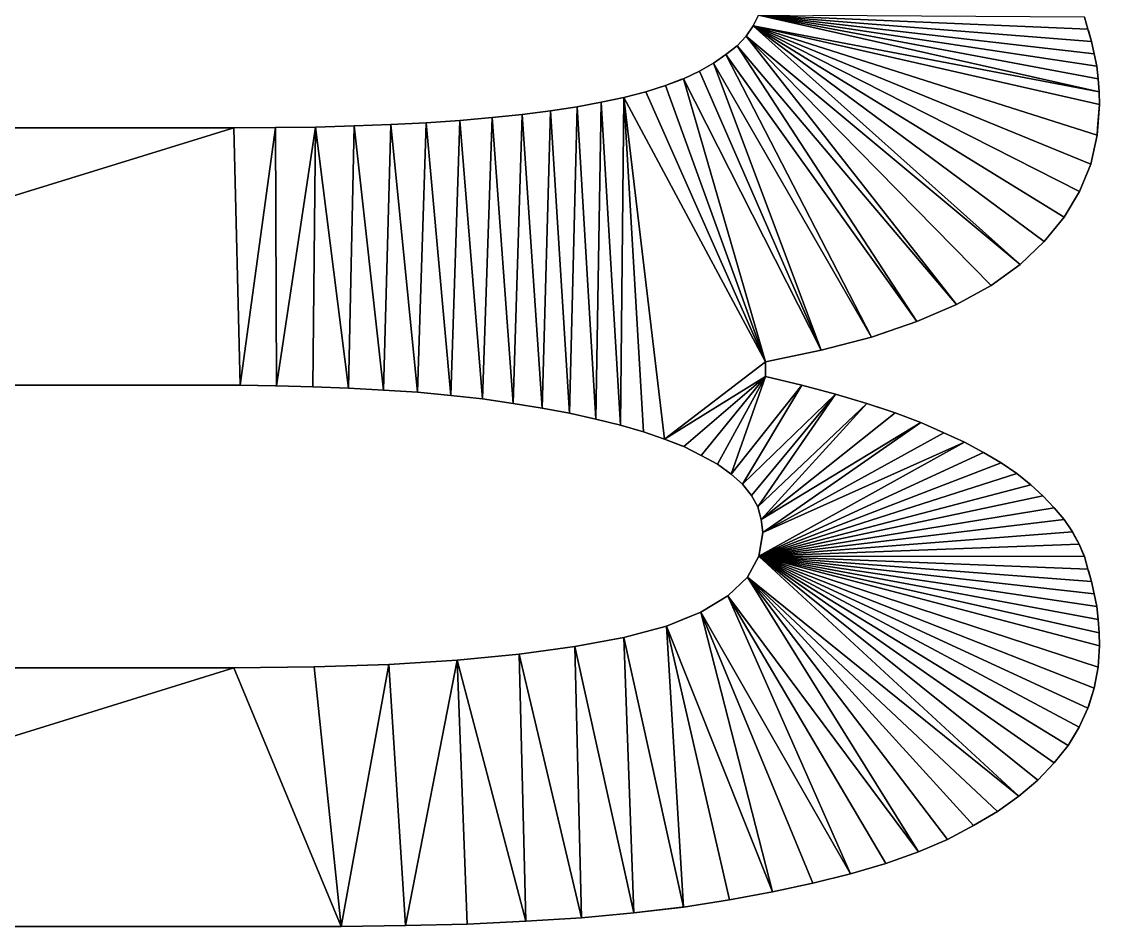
# Model space of a CAD drawing. Header units: inches. Extents: x 62 to 1153, y 3 to 780.
# Drawn here: x 390.467 to 393.183, y 200.03 to 202.31 of the extents above; entities that cross this region are included whole.
import ezdxf

# ---------------------------------------------------------------- set-up
doc = ezdxf.new("R2010")
doc.units = ezdxf.units.IN
doc.header["$MEASUREMENT"] = 0
doc.layers.add('ConstLine', color=6, linetype='Continuous')

msp = doc.modelspace()

# ---------------------------------------------------------------- linework, layer by layer
at = {"layer": 'ConstLine'}
for points in [[(392.3109, 202.2986, 5), (393.1819, 202.1326, 5), (392.3239, 202.3256, 5)], [(392.3239, 202.3256, 4), (392.3109, 202.2986, 4), (392.3109, 202.2986, 5)], [(392.3239, 202.3256, 4), (392.3109, 202.2986, 5), (392.3239, 202.3256, 5)], [(393.1699, 202.2286, 5), (392.3239, 202.3256, 5), (393.1759, 202.1976, 5)], [(393.1759, 202.1976, 5), (392.3239, 202.3256, 5), (393.1799, 202.1656, 5)], [(393.1799, 202.1656, 5), (392.3239, 202.3256, 5), (393.1819, 202.1326, 5)], [(393.1629, 202.2596, 5), (393.1539, 202.2906, 5), (392.3239, 202.3256, 5)], [(393.1539, 202.2906, 5), (393.1449, 202.3206, 5), (392.3239, 202.3256, 5)], [(393.1629, 202.2596, 5), (392.3239, 202.3256, 5), (393.1699, 202.2286, 5)], [(393.1449, 202.3206, 4), (393.1449, 202.3206, 5), (393.1539, 202.2906, 5)], [(393.1449, 202.3206, 4), (393.1539, 202.2906, 5), (393.1539, 202.2906, 4)], [(392.3109, 202.2986, 5), (392.2929, 202.2726, 5), (392.9829, 201.6976, 5)], [(392.3109, 202.2986, 4), (392.2929, 202.2726, 4), (392.2929, 202.2726, 5)], [(392.3109, 202.2986, 4), (392.2929, 202.2726, 5), (392.3109, 202.2986, 5)], [(393.1819, 202.1326, 5), (392.3109, 202.2986, 5), (393.1829, 202.1006, 5)], [(392.9829, 201.6976, 5), (393.0439, 201.7556, 5), (392.3109, 202.2986, 5)], [(393.0439, 201.7556, 5), (393.0939, 201.8166, 5), (392.3109, 202.2986, 5)], [(393.0939, 201.8166, 5), (393.1329, 201.8816, 5), (392.3109, 202.2986, 5)], [(393.1329, 201.8816, 5), (393.1609, 201.9506, 5), (392.3109, 202.2986, 5)], [(393.1769, 202.0236, 5), (392.3109, 202.2986, 5), (393.1609, 201.9506, 5)], [(393.1829, 202.1006, 5), (392.3109, 202.2986, 5), (393.1769, 202.0236, 5)], [(393.1629, 202.2596, 5), (393.1549, 202.2872, 4), (393.1539, 202.2906, 5)], [(393.1539, 202.2906, 4), (393.1539, 202.2906, 5), (393.1549, 202.2872, 4)], [(393.1629, 202.2596, 5), (393.1629, 202.2596, 4), (393.1549, 202.2872, 4)], [(392.2929, 202.2726, 5), (392.2699, 202.2486, 5), (392.8229, 201.5966, 5)], [(392.2929, 202.2726, 4), (392.2699, 202.2486, 4), (392.2699, 202.2486, 5)], [(392.2929, 202.2726, 4), (392.2699, 202.2486, 5), (392.2929, 202.2726, 5)], [(392.9099, 201.6446, 5), (392.9829, 201.6976, 5), (392.2929, 202.2726, 5)], [(392.8229, 201.5966, 5), (392.9099, 201.6446, 5), (392.2929, 202.2726, 5)], [(393.1629, 202.2596, 4), (393.1629, 202.2596, 5), (393.1699, 202.2286, 5)], [(393.1629, 202.2596, 4), (393.1699, 202.2286, 5), (393.1699, 202.2286, 4)], [(392.2419, 202.2266, 5), (392.2109, 202.2046, 5), (392.6089, 201.5146, 5)], [(392.2419, 202.2266, 4), (392.2109, 202.2046, 4), (392.2109, 202.2046, 5)], [(392.2419, 202.2266, 4), (392.2109, 202.2046, 5), (392.2419, 202.2266, 5)], [(392.2699, 202.2486, 5), (392.2419, 202.2266, 5), (392.7229, 201.5536, 5)], [(392.2699, 202.2486, 4), (392.2419, 202.2266, 4), (392.2419, 202.2266, 5)], [(392.2699, 202.2486, 4), (392.2419, 202.2266, 5), (392.2699, 202.2486, 5)], [(392.6089, 201.5146, 5), (392.7229, 201.5536, 5), (392.2419, 202.2266, 5)], [(392.7229, 201.5536, 5), (392.8229, 201.5966, 5), (392.2699, 202.2486, 5)], [(393.1699, 202.2286, 4), (393.1699, 202.2286, 5), (393.1759, 202.1976, 5)], [(393.1699, 202.2286, 4), (393.1759, 202.1976, 5), (393.1759, 202.1976, 4)], [(392.1749, 202.1846, 5), (392.4819, 201.4816, 5), (392.2109, 202.2046, 5)], [(392.2109, 202.2046, 4), (392.1749, 202.1846, 4), (392.1749, 202.1846, 5)], [(392.2109, 202.2046, 4), (392.1749, 202.1846, 5), (392.2109, 202.2046, 5)], [(392.4819, 201.4816, 5), (392.6089, 201.5146, 5), (392.2109, 202.2046, 5)], [(393.1759, 202.1976, 4), (393.1759, 202.1976, 5), (393.1799, 202.1656, 5)], [(393.1759, 202.1976, 4), (393.1799, 202.1656, 5), (393.1799, 202.1656, 4)], [(392.1349, 202.1656, 5), (392.4819, 201.4816, 5), (392.1749, 202.1846, 5)], [(392.1749, 202.1846, 4), (392.1349, 202.1656, 4), (392.1349, 202.1656, 5)], [(392.1749, 202.1846, 4), (392.1349, 202.1656, 5), (392.1749, 202.1846, 5)], [(392.0399, 202.1326, 5), (392.3419, 201.4526, 5), (392.0899, 202.1486, 5)], [(392.0899, 202.1486, 4), (392.0399, 202.1326, 4), (392.0399, 202.1326, 5)], [(392.0899, 202.1486, 4), (392.0399, 202.1326, 5), (392.0899, 202.1486, 5)], [(392.0899, 202.1486, 5), (392.3419, 201.4526, 5), (392.1349, 202.1656, 5)], [(392.0899, 202.1486, 5), (392.1349, 202.1656, 5), (392.1309, 202.1641, 4)], [(392.1309, 202.1641, 4), (392.0899, 202.1486, 4), (392.0899, 202.1486, 5)], [(392.1349, 202.1656, 4), (392.1309, 202.1641, 4), (392.1349, 202.1656, 5)], [(392.4819, 201.4816, 5), (392.1349, 202.1656, 5), (392.3419, 201.4526, 5)], [(393.1799, 202.1656, 4), (393.1799, 202.1656, 5), (393.1819, 202.1326, 5)], [(393.1799, 202.1656, 4), (393.1819, 202.1326, 5), (393.1819, 202.1326, 4)], [(391.9849, 202.1186, 5), (391.9279, 202.1066, 5), (391.9759, 201.2926, 5)], [(391.9849, 202.1186, 4), (391.9279, 202.1066, 4), (391.9279, 202.1066, 5)], [(391.9849, 202.1186, 4), (391.9279, 202.1066, 5), (391.9849, 202.1186, 5)], [(391.9759, 201.2926, 5), (392.0339, 201.2756, 5), (391.9849, 202.1186, 5)], [(391.9849, 202.1186, 5), (392.3419, 201.4526, 5), (392.0399, 202.1326, 5)], [(392.0399, 202.1326, 4), (391.9849, 202.1186, 4), (391.9849, 202.1186, 5)], [(392.0399, 202.1326, 4), (391.9849, 202.1186, 5), (392.0399, 202.1326, 5)], [(392.3419, 201.4526, 5), (391.9849, 202.1186, 5), (392.0869, 201.2576, 5)], [(392.0339, 201.2756, 5), (392.0869, 201.2576, 5), (391.9849, 202.1186, 5)], [(393.1819, 202.1326, 4), (393.1819, 202.1326, 5), (393.1829, 202.1006, 5)], [(393.1819, 202.1326, 4), (393.1829, 202.1006, 5), (393.1829, 202.1006, 4)], [(391.8669, 202.0946, 5), (391.7999, 202.0846, 5), (391.8479, 201.3226, 5)], [(391.8669, 202.0946, 4), (391.7999, 202.0846, 4), (391.7999, 202.0846, 5)], [(391.8669, 202.0946, 4), (391.7999, 202.0846, 5), (391.8669, 202.0946, 5)], [(391.8479, 201.3226, 5), (391.9139, 201.3076, 5), (391.8669, 202.0946, 5)], [(391.9279, 202.1066, 5), (391.8669, 202.0946, 5), (391.9139, 201.3076, 5)], [(391.9279, 202.1066, 4), (391.8669, 202.0946, 4), (391.8669, 202.0946, 5)], [(391.9279, 202.1066, 4), (391.8669, 202.0946, 5), (391.9279, 202.1066, 5)], [(391.9139, 201.3076, 5), (391.9759, 201.2926, 5), (391.9279, 202.1066, 5)], [(393.1829, 202.1006, 5), (393.1769, 202.0236, 5), (393.1782, 202.0406, 4)], [(393.1829, 202.1006, 4), (393.1829, 202.1006, 5), (393.1782, 202.0406, 4)], [(391.5719, 202.0606, 5), (391.4869, 202.0546, 5), (391.5489, 201.3676, 5)], [(391.5719, 202.0606, 4), (391.4869, 202.0546, 4), (391.4869, 202.0546, 5)], [(391.5719, 202.0606, 4), (391.4869, 202.0546, 5), (391.5719, 202.0606, 5)], [(391.5489, 201.3676, 5), (391.6289, 201.3586, 5), (391.5719, 202.0606, 5)], [(391.6529, 202.0676, 5), (391.5719, 202.0606, 5), (391.6289, 201.3586, 5)], [(391.6529, 202.0676, 4), (391.5719, 202.0606, 4), (391.5719, 202.0606, 5)], [(391.6529, 202.0676, 4), (391.5719, 202.0606, 5), (391.6529, 202.0676, 5)], [(391.6289, 201.3586, 5), (391.7059, 201.3476, 5), (391.6529, 202.0676, 5)], [(391.7289, 202.0756, 5), (391.6529, 202.0676, 5), (391.7059, 201.3476, 5)], [(391.7289, 202.0756, 4), (391.6529, 202.0676, 4), (391.6529, 202.0676, 5)], [(391.7289, 202.0756, 4), (391.6529, 202.0676, 5), (391.7289, 202.0756, 5)], [(391.7059, 201.3476, 5), (391.7789, 201.3356, 5), (391.7289, 202.0756, 5)], [(391.7999, 202.0846, 5), (391.7289, 202.0756, 5), (391.7789, 201.3356, 5)], [(391.7999, 202.0846, 4), (391.7289, 202.0756, 4), (391.7289, 202.0756, 5)], [(391.7999, 202.0846, 4), (391.7289, 202.0756, 5), (391.7999, 202.0846, 5)], [(391.7789, 201.3356, 5), (391.8479, 201.3226, 5), (391.7999, 202.0846, 5)], [(387.7519, 202.0416, 5), (388.9019, 201.3936, 5), (391.0019, 202.0416, 5)], [(387.7519, 202.0416, 5), (391.0019, 202.0416, 5), (391.0019, 202.0416, 4)], [(391.0019, 202.0416, 4), (387.7519, 202.0416, 4), (387.7519, 202.0416, 5)], [(391.0179, 201.3936, 5), (391.0019, 202.0416, 5), (388.9019, 201.3936, 5)], [(391.1069, 202.0426, 5), (391.0019, 202.0416, 5), (391.0179, 201.3936, 5)], [(391.1069, 202.0426, 4), (391.0019, 202.0416, 4), (391.0019, 202.0416, 5)], [(391.1069, 202.0426, 4), (391.0019, 202.0416, 5), (391.1069, 202.0426, 5)], [(391.0179, 201.3936, 5), (391.1099, 201.3916, 5), (391.1069, 202.0426, 5)], [(391.2079, 202.0436, 5), (391.1069, 202.0426, 5), (391.1099, 201.3916, 5)], [(391.2079, 202.0436, 4), (391.1069, 202.0426, 4), (391.1069, 202.0426, 5)], [(391.2079, 202.0436, 4), (391.1069, 202.0426, 5), (391.2079, 202.0436, 5)], [(391.1099, 201.3916, 5), (391.2009, 201.3896, 5), (391.2079, 202.0436, 5)], [(391.2009, 201.3896, 5), (391.2909, 201.3856, 5), (391.2079, 202.0436, 5)], [(391.3049, 202.0466, 5), (391.2079, 202.0436, 5), (391.2909, 201.3856, 5)], [(391.3049, 202.0466, 4), (391.2079, 202.0436, 4), (391.2079, 202.0436, 5)], [(391.3049, 202.0466, 4), (391.2079, 202.0436, 5), (391.3049, 202.0466, 5)], [(391.2909, 201.3856, 5), (391.3789, 201.3806, 5), (391.3049, 202.0466, 5)], [(391.3979, 202.0506, 5), (391.3049, 202.0466, 5), (391.3789, 201.3806, 5)], [(391.3979, 202.0506, 4), (391.3049, 202.0466, 4), (391.3049, 202.0466, 5)], [(391.3979, 202.0506, 4), (391.3049, 202.0466, 5), (391.3979, 202.0506, 5)], [(391.3789, 201.3806, 5), (391.4649, 201.3756, 5), (391.3979, 202.0506, 5)], [(391.4869, 202.0546, 5), (391.3979, 202.0506, 5), (391.4649, 201.3756, 5)], [(391.4869, 202.0546, 4), (391.3979, 202.0506, 4), (391.3979, 202.0506, 5)], [(391.4869, 202.0546, 4), (391.3979, 202.0506, 5), (391.4869, 202.0546, 5)], [(391.4649, 201.3756, 5), (391.5489, 201.3676, 5), (391.4869, 202.0546, 5)], [(393.1769, 202.0236, 4), (393.1782, 202.0406, 4), (393.1769, 202.0236, 5)], [(393.1769, 202.0236, 4), (393.1769, 202.0236, 5), (393.1609, 201.9506, 5)], [(393.1769, 202.0236, 4), (393.1609, 201.9506, 5), (393.1609, 201.9506, 4)], [(393.1609, 201.9506, 5), (393.1329, 201.8816, 5), (393.1549, 201.9358, 4)], [(393.1329, 201.8816, 4), (393.1549, 201.9358, 4), (393.1329, 201.8816, 5)], [(393.1609, 201.9506, 4), (393.1609, 201.9506, 5), (393.1549, 201.9358, 4)], [(393.1329, 201.8816, 4), (393.1329, 201.8816, 5), (393.0939, 201.8166, 5)], [(393.1329, 201.8816, 4), (393.0939, 201.8166, 5), (393.0939, 201.8166, 4)], [(393.0939, 201.8166, 4), (393.0939, 201.8166, 5), (393.0439, 201.7556, 5)], [(393.0939, 201.8166, 4), (393.0439, 201.7556, 5), (393.0439, 201.7556, 4)], [(393.0439, 201.7556, 4), (393.0439, 201.7556, 5), (392.9829, 201.6976, 5)], [(393.0439, 201.7556, 4), (392.9829, 201.6976, 5), (392.9829, 201.6976, 4)], [(392.9829, 201.6976, 4), (392.9829, 201.6976, 5), (392.9099, 201.6446, 5)], [(392.9829, 201.6976, 4), (392.9099, 201.6446, 5), (392.9099, 201.6446, 4)], [(392.9099, 201.6446, 4), (392.9099, 201.6446, 5), (392.8229, 201.5966, 5)], [(392.9099, 201.6446, 4), (392.8229, 201.5966, 5), (392.8229, 201.5966, 4)], [(392.8229, 201.5966, 4), (392.8229, 201.5966, 5), (392.7229, 201.5536, 5)], [(392.8229, 201.5966, 4), (392.7229, 201.5536, 5), (392.7229, 201.5536, 4)], [(392.6089, 201.5146, 5), (392.6498, 201.5286, 4), (392.7229, 201.5536, 5)], [(392.7229, 201.5536, 4), (392.7229, 201.5536, 5), (392.6498, 201.5286, 4)], [(392.6089, 201.5146, 4), (392.6498, 201.5286, 4), (392.6429, 201.5263, 4)], [(392.6089, 201.5146, 4), (392.6498, 201.5286, 4), (392.6089, 201.5146, 5)], [(392.6429, 201.5263, 4), (392.6498, 201.5286, 4), (392.6089, 201.5146, 4)], [(392.6089, 201.5146, 4), (392.6089, 201.5146, 5), (392.4819, 201.4816, 5)], [(392.4819, 201.4816, 4), (392.6089, 201.5146, 4), (392.4819, 201.4816, 5)], [(392.4819, 201.4816, 5), (392.3419, 201.4526, 5), (392.3419, 201.4526, 4)], [(392.4819, 201.4816, 5), (392.3419, 201.4526, 4), (392.4819, 201.4816, 4)], [(392.3419, 201.4156, 5), (392.3419, 201.4526, 5), (392.0869, 201.2576, 5)], [(392.3419, 201.4526, 4), (392.3419, 201.4526, 5), (392.3419, 201.4156, 5)], [(392.3419, 201.4526, 4), (392.3419, 201.4156, 5), (392.3419, 201.4156, 4)], [(392.0869, 201.2576, 5), (392.1359, 201.2386, 5), (392.3419, 201.4156, 5)], [(392.1359, 201.2386, 5), (392.1799, 201.2166, 5), (392.3419, 201.4156, 5)], [(392.1799, 201.2166, 5), (392.2209, 201.1946, 5), (392.3419, 201.4156, 5)], [(392.2209, 201.1946, 5), (392.2549, 201.1696, 5), (392.3419, 201.4156, 5)], [(392.4329, 201.3936, 5), (392.3419, 201.4156, 5), (392.2549, 201.1696, 5)], [(392.4329, 201.3936, 4), (392.3419, 201.4156, 5), (392.4329, 201.3936, 5)], [(392.4329, 201.3936, 4), (392.3419, 201.4156, 4), (392.3419, 201.4156, 5)], [(391.0179, 201.3936, 4), (391.0179, 201.3936, 5), (388.9019, 201.3936, 4)], [(391.0179, 201.3936, 5), (388.9019, 201.3936, 5), (388.9019, 201.3936, 4)], [(391.0179, 201.3936, 4), (391.1069, 201.3917, 4), (391.0179, 201.3936, 5)], [(391.1099, 201.3916, 5), (391.0179, 201.3936, 5), (391.1069, 201.3917, 4)], [(391.1099, 201.3916, 4), (391.1099, 201.3916, 5), (391.1069, 201.3917, 4)], [(391.2009, 201.3896, 4), (391.2009, 201.3896, 5), (391.1099, 201.3916, 5)], [(391.2009, 201.3896, 4), (391.1099, 201.3916, 5), (391.1099, 201.3916, 4)], [(391.2909, 201.3856, 4), (391.2909, 201.3856, 5), (391.2009, 201.3896, 5)], [(391.2909, 201.3856, 4), (391.2009, 201.3896, 5), (391.2009, 201.3896, 4)], [(391.3789, 201.3806, 4), (391.3789, 201.3806, 5), (391.2909, 201.3856, 5)], [(391.3789, 201.3806, 4), (391.2909, 201.3856, 5), (391.2909, 201.3856, 4)], [(392.2549, 201.1696, 5), (392.2839, 201.1436, 5), (392.4329, 201.3936, 5)], [(392.5179, 201.3706, 5), (392.4329, 201.3936, 5), (392.2839, 201.1436, 5)], [(392.5179, 201.3706, 5), (392.4329, 201.3936, 4), (392.4329, 201.3936, 5)], [(392.5179, 201.3706, 5), (392.5179, 201.3706, 4), (392.4329, 201.3936, 4)], [(391.4649, 201.3756, 4), (391.4649, 201.3756, 5), (391.3789, 201.3806, 5)], [(391.4649, 201.3756, 4), (391.3789, 201.3806, 5), (391.3789, 201.3806, 4)], [(391.5489, 201.3676, 4), (391.5489, 201.3676, 5), (391.4649, 201.3756, 5)], [(391.5489, 201.3676, 4), (391.4649, 201.3756, 5), (391.4649, 201.3756, 4)], [(391.6289, 201.3586, 4), (391.6289, 201.3586, 5), (391.5489, 201.3676, 5)], [(391.6289, 201.3586, 4), (391.5489, 201.3676, 5), (391.5489, 201.3676, 4)], [(391.7059, 201.3476, 4), (391.7059, 201.3476, 5), (391.6289, 201.3586, 5)], [(391.7059, 201.3476, 4), (391.6289, 201.3586, 5), (391.6289, 201.3586, 4)], [(392.2839, 201.1436, 5), (392.3059, 201.1156, 5), (392.5179, 201.3706, 5)], [(392.3059, 201.1156, 5), (392.3219, 201.0866, 5), (392.5179, 201.3706, 5)], [(392.5969, 201.3476, 5), (392.5179, 201.3706, 5), (392.3219, 201.0866, 5)], [(392.5969, 201.3476, 4), (392.5179, 201.3706, 4), (392.5969, 201.3476, 5)], [(392.5179, 201.3706, 5), (392.5969, 201.3476, 5), (392.5179, 201.3706, 4)], [(391.7789, 201.3356, 4), (391.7789, 201.3356, 5), (391.7059, 201.3476, 5)], [(391.7789, 201.3356, 4), (391.7059, 201.3476, 5), (391.7059, 201.3476, 4)], [(391.8479, 201.3226, 4), (391.8479, 201.3226, 5), (391.7789, 201.3356, 5)], [(391.8479, 201.3226, 4), (391.7789, 201.3356, 5), (391.7789, 201.3356, 4)], [(392.3219, 201.0866, 5), (392.3309, 201.0546, 5), (392.5969, 201.3476, 5)], [(392.6679, 201.3236, 5), (392.5969, 201.3476, 5), (392.3309, 201.0546, 5)], [(392.5969, 201.3476, 5), (392.6679, 201.3236, 5), (392.6429, 201.3321, 4)], [(392.6429, 201.3321, 4), (392.5969, 201.3476, 4), (392.5969, 201.3476, 5)], [(392.6679, 201.3236, 4), (392.6429, 201.3321, 4), (392.6679, 201.3236, 5)], [(391.9139, 201.3076, 4), (391.9139, 201.3076, 5), (391.8479, 201.3226, 5)], [(391.9139, 201.3076, 4), (391.8479, 201.3226, 5), (391.8479, 201.3226, 4)], [(391.9759, 201.2926, 4), (391.9759, 201.2926, 5), (391.9139, 201.3076, 5)], [(391.9759, 201.2926, 4), (391.9139, 201.3076, 5), (391.9139, 201.3076, 4)], [(392.7329, 201.2996, 5), (392.6679, 201.3236, 5), (392.3309, 201.0546, 5)], [(392.7329, 201.2996, 4), (392.6679, 201.3236, 4), (392.6679, 201.3236, 5)], [(392.7329, 201.2996, 4), (392.6679, 201.3236, 5), (392.7329, 201.2996, 5)], [(392.0339, 201.2756, 4), (392.0339, 201.2756, 5), (391.9759, 201.2926, 5)], [(392.0339, 201.2756, 4), (391.9759, 201.2926, 5), (391.9759, 201.2926, 4)], [(392.0869, 201.2576, 4), (392.0869, 201.2576, 5), (392.0339, 201.2756, 5)], [(392.0869, 201.2576, 4), (392.0339, 201.2756, 5), (392.0339, 201.2756, 4)], [(392.3309, 201.0546, 5), (392.3349, 201.0226, 5), (392.7329, 201.2996, 5)], [(392.7909, 201.2736, 5), (392.7329, 201.2996, 5), (392.3349, 201.0226, 5)], [(392.8429, 201.2496, 5), (392.7909, 201.2736, 5), (392.3349, 201.0226, 5)], [(392.7909, 201.2736, 4), (392.7329, 201.2996, 4), (392.7329, 201.2996, 5)], [(392.7909, 201.2736, 4), (392.7329, 201.2996, 5), (392.7909, 201.2736, 5)], [(392.8429, 201.2496, 4), (392.7909, 201.2736, 4), (392.7909, 201.2736, 5)], [(392.8429, 201.2496, 4), (392.7909, 201.2736, 5), (392.8429, 201.2496, 5)], [(392.0869, 201.2576, 5), (392.0869, 201.2576, 4), (392.1309, 201.2406, 4)], [(392.1359, 201.2386, 5), (392.0869, 201.2576, 5), (392.1309, 201.2406, 4)], [(392.3349, 201.0226, 5), (392.3249, 200.9626, 5), (392.8429, 201.2496, 5)], [(392.8909, 201.2236, 5), (392.8429, 201.2496, 5), (392.3249, 200.9626, 5)], [(392.8909, 201.2236, 4), (392.8429, 201.2496, 4), (392.8429, 201.2496, 5)], [(392.8909, 201.2236, 4), (392.8429, 201.2496, 5), (392.8909, 201.2236, 5)], [(392.1359, 201.2386, 5), (392.1309, 201.2406, 4), (392.1359, 201.2386, 4)], [(392.1359, 201.2386, 5), (392.1359, 201.2386, 4), (392.1799, 201.2166, 5)], [(392.1359, 201.2386, 4), (392.1799, 201.2166, 4), (392.1799, 201.2166, 5)], [(392.9349, 201.1976, 5), (392.8909, 201.2236, 5), (392.3249, 200.9626, 5)], [(392.9349, 201.1976, 4), (392.8909, 201.2236, 4), (392.8909, 201.2236, 5)], [(392.9349, 201.1976, 4), (392.8909, 201.2236, 5), (392.9349, 201.1976, 5)], [(392.2209, 201.1946, 4), (392.2209, 201.1946, 5), (392.1799, 201.2166, 5)], [(392.1799, 201.2166, 4), (392.2209, 201.1946, 4), (392.1799, 201.2166, 5)], [(392.2209, 201.1946, 4), (392.2549, 201.1696, 4), (392.2209, 201.1946, 5)], [(392.2549, 201.1696, 5), (392.2209, 201.1946, 5), (392.2549, 201.1696, 4)], [(392.9749, 201.1706, 5), (392.9349, 201.1976, 5), (392.3249, 200.9626, 5)], [(392.9749, 201.1706, 4), (392.9349, 201.1976, 4), (392.9349, 201.1976, 5)], [(392.9749, 201.1706, 4), (392.9349, 201.1976, 5), (392.9749, 201.1706, 5)], [(392.2549, 201.1696, 5), (392.2549, 201.1696, 4), (392.2839, 201.1436, 5)], [(392.2839, 201.1436, 4), (392.2839, 201.1436, 5), (392.2549, 201.1696, 4)], [(393.0099, 201.1426, 5), (392.9749, 201.1706, 5), (392.3249, 200.9626, 5)], [(393.0099, 201.1426, 4), (392.9749, 201.1706, 4), (392.9749, 201.1706, 5)], [(393.0099, 201.1426, 4), (392.9749, 201.1706, 5), (393.0099, 201.1426, 5)], [(392.3059, 201.1156, 5), (392.2839, 201.1436, 5), (392.3059, 201.1156, 4)], [(392.2839, 201.1436, 4), (392.3059, 201.1156, 4), (392.2839, 201.1436, 5)], [(393.0399, 201.1146, 5), (393.0099, 201.1426, 5), (392.3249, 200.9626, 5)], [(393.0399, 201.1146, 4), (393.0099, 201.1426, 4), (393.0099, 201.1426, 5)], [(393.0399, 201.1146, 4), (393.0099, 201.1426, 5), (393.0399, 201.1146, 5)], [(392.3219, 201.0866, 5), (392.3059, 201.1156, 5), (392.3219, 201.0866, 4)], [(392.3059, 201.1156, 4), (392.3219, 201.0866, 4), (392.3059, 201.1156, 5)], [(393.0689, 201.0846, 5), (393.0399, 201.1146, 5), (392.3249, 200.9626, 5)], [(393.0399, 201.1146, 4), (393.0399, 201.1146, 5), (393.0689, 201.0846, 5)], [(393.0399, 201.1146, 4), (393.0689, 201.0846, 5), (393.0689, 201.0846, 4)], [(392.3219, 201.0866, 4), (392.3309, 201.0546, 5), (392.3219, 201.0866, 5)], [(392.3219, 201.0866, 4), (392.3309, 201.0546, 4), (392.3309, 201.0546, 5)], [(393.0939, 201.0546, 5), (393.0689, 201.0846, 5), (392.3249, 200.9626, 5)], [(393.0689, 201.0846, 4), (393.0689, 201.0846, 5), (393.0939, 201.0546, 5)], [(393.0689, 201.0846, 4), (393.0939, 201.0546, 5), (393.0939, 201.0546, 4)], [(393.1149, 201.0236, 5), (393.0939, 201.0546, 5), (392.3249, 200.9626, 5)], [(392.3349, 201.0226, 4), (392.3349, 201.0226, 5), (392.3309, 201.0546, 5)], [(392.3309, 201.0546, 4), (392.3349, 201.0226, 4), (392.3309, 201.0546, 5)], [(393.0939, 201.0546, 4), (393.0939, 201.0546, 5), (393.1149, 201.0236, 5)], [(393.0939, 201.0546, 4), (393.1149, 201.0236, 5), (393.1149, 201.0236, 4)], [(393.1319, 200.9926, 5), (393.1149, 201.0236, 5), (392.3249, 200.9626, 5)], [(392.3249, 200.9626, 5), (392.3349, 201.0226, 5), (392.3339, 201.0166, 4)], [(392.3249, 200.9626, 4), (392.3249, 200.9626, 5), (392.3339, 201.0166, 4)], [(392.3349, 201.0226, 4), (392.3339, 201.0166, 4), (392.3349, 201.0226, 5)], [(393.1319, 200.9926, 5), (393.1187, 201.0166, 4), (393.1149, 201.0236, 5)], [(393.1149, 201.0236, 4), (393.1149, 201.0236, 5), (393.1187, 201.0166, 4)], [(393.1319, 200.9926, 5), (393.1319, 200.9926, 4), (393.1187, 201.0166, 4)], [(392.3249, 200.9626, 5), (393.1449, 200.9616, 5), (393.1319, 200.9926, 5)], [(393.1319, 200.9926, 5), (393.1449, 200.9616, 5), (393.1439, 200.9639, 4)], [(393.1319, 200.9926, 4), (393.1319, 200.9926, 5), (393.1439, 200.9639, 4)], [(392.2959, 200.9096, 5), (392.9799, 200.3576, 5), (392.3249, 200.9626, 5)], [(392.3249, 200.9626, 4), (392.2959, 200.9096, 4), (392.2959, 200.9096, 5)], [(392.3249, 200.9626, 4), (392.2959, 200.9096, 5), (392.3249, 200.9626, 5)], [(393.1699, 200.8676, 5), (392.3249, 200.9626, 5), (393.1759, 200.8356, 5)], [(393.1629, 200.8986, 5), (392.3249, 200.9626, 5), (393.1699, 200.8676, 5)], [(393.1759, 200.8356, 5), (392.3249, 200.9626, 5), (393.1799, 200.8026, 5)], [(393.1829, 200.7366, 5), (392.3249, 200.9626, 5), (393.1799, 200.6826, 5)], [(393.1819, 200.7696, 5), (392.3249, 200.9626, 5), (393.1829, 200.7366, 5)], [(393.1799, 200.8026, 5), (392.3249, 200.9626, 5), (393.1819, 200.7696, 5)], [(393.1039, 200.4856, 5), (392.3249, 200.9626, 5), (393.0689, 200.4416, 5)], [(393.1319, 200.5316, 5), (393.1539, 200.5796, 5), (392.3249, 200.9626, 5)], [(393.1539, 200.5796, 5), (393.1699, 200.6296, 5), (392.3249, 200.9626, 5)], [(393.1699, 200.6296, 5), (393.1799, 200.6826, 5), (392.3249, 200.9626, 5)], [(392.3249, 200.9626, 5), (393.1629, 200.8986, 5), (393.1539, 200.9296, 5)], [(393.1539, 200.9296, 5), (393.1449, 200.9616, 5), (392.3249, 200.9626, 5)], [(393.1319, 200.5316, 5), (392.3249, 200.9626, 5), (393.1039, 200.4856, 5)], [(393.0279, 200.3986, 5), (392.3249, 200.9626, 5), (392.9799, 200.3576, 5)], [(393.0689, 200.4416, 5), (392.3249, 200.9626, 5), (393.0279, 200.3986, 5)], [(393.1449, 200.9616, 4), (393.1439, 200.9639, 4), (393.1449, 200.9616, 5)], [(393.1449, 200.9616, 4), (393.1449, 200.9616, 5), (393.1539, 200.9296, 5)], [(393.1449, 200.9616, 4), (393.1539, 200.9296, 5), (393.1539, 200.9296, 4)], [(393.1629, 200.8986, 5), (393.1549, 200.9262, 4), (393.1539, 200.9296, 5)], [(393.1539, 200.9296, 4), (393.1539, 200.9296, 5), (393.1549, 200.9262, 4)], [(393.1629, 200.8986, 5), (393.1629, 200.8986, 4), (393.1549, 200.9262, 4)], [(392.2959, 200.9096, 5), (392.2469, 200.8626, 5), (392.7269, 200.2176, 5)], [(392.2959, 200.9096, 4), (392.2469, 200.8626, 4), (392.2469, 200.8626, 5)], [(392.2959, 200.9096, 4), (392.2469, 200.8626, 5), (392.2959, 200.9096, 5)], [(392.7269, 200.2176, 5), (392.7999, 200.2486, 5), (392.2959, 200.9096, 5)], [(392.7999, 200.2486, 5), (392.8659, 200.2836, 5), (392.2959, 200.9096, 5)], [(392.8659, 200.2836, 5), (392.9259, 200.3196, 5), (392.2959, 200.9096, 5)], [(392.9259, 200.3196, 5), (392.9799, 200.3576, 5), (392.2959, 200.9096, 5)], [(393.1629, 200.8986, 4), (393.1629, 200.8986, 5), (393.1699, 200.8676, 5)], [(393.1629, 200.8986, 4), (393.1699, 200.8676, 5), (393.1699, 200.8676, 4)], [(393.1699, 200.8676, 4), (393.1699, 200.8676, 5), (393.1759, 200.8356, 5)], [(393.1699, 200.8676, 4), (393.1759, 200.8356, 5), (393.1759, 200.8356, 4)], [(392.2469, 200.8626, 5), (392.1789, 200.8216, 5), (392.5559, 200.1626, 5)], [(392.2469, 200.8626, 4), (392.1789, 200.8216, 4), (392.1789, 200.8216, 5)], [(392.2469, 200.8626, 4), (392.1789, 200.8216, 5), (392.2469, 200.8626, 5)], [(392.6449, 200.1886, 5), (392.7269, 200.2176, 5), (392.2469, 200.8626, 5)], [(392.5559, 200.1626, 5), (392.6449, 200.1886, 5), (392.2469, 200.8626, 5)], [(392.1789, 200.8216, 5), (392.0919, 200.7866, 5), (392.3589, 200.1166, 5)], [(392.0919, 200.7866, 5), (392.1789, 200.8216, 5), (392.1309, 200.8023, 4)], [(392.1789, 200.8216, 4), (392.1309, 200.8023, 4), (392.1789, 200.8216, 5)], [(392.4609, 200.1386, 5), (392.5559, 200.1626, 5), (392.1789, 200.8216, 5)], [(392.3589, 200.1166, 5), (392.4609, 200.1386, 5), (392.1789, 200.8216, 5)], [(393.1759, 200.8356, 4), (393.1759, 200.8356, 5), (393.1799, 200.8026, 5)], [(393.1759, 200.8356, 4), (393.1799, 200.8026, 5), (393.1799, 200.8026, 4)], [(392.0919, 200.7866, 5), (391.9849, 200.7576, 5), (392.1349, 200.0786, 5)], [(392.0919, 200.7866, 4), (391.9849, 200.7576, 4), (391.9849, 200.7576, 5)], [(392.0919, 200.7866, 4), (391.9849, 200.7576, 5), (392.0919, 200.7866, 5)], [(392.1309, 200.8023, 4), (392.0919, 200.7866, 4), (392.0919, 200.7866, 5)], [(392.1349, 200.0786, 5), (392.2509, 200.0966, 5), (392.0919, 200.7866, 5)], [(392.2509, 200.0966, 5), (392.3589, 200.1166, 5), (392.0919, 200.7866, 5)], [(393.1799, 200.8026, 4), (393.1799, 200.8026, 5), (393.1819, 200.7696, 5)], [(393.1799, 200.8026, 4), (393.1819, 200.7696, 5), (393.1819, 200.7696, 4)], [(391.9849, 200.7576, 5), (391.8609, 200.7346, 5), (392.0099, 200.0636, 5)], [(391.9849, 200.7576, 4), (391.8609, 200.7346, 4), (391.8609, 200.7346, 5)], [(391.9849, 200.7576, 4), (391.8609, 200.7346, 5), (391.9849, 200.7576, 5)], [(392.0099, 200.0636, 5), (392.1349, 200.0786, 5), (391.9849, 200.7576, 5)], [(393.1819, 200.7696, 4), (393.1819, 200.7696, 5), (393.1829, 200.7366, 5)], [(393.1819, 200.7696, 4), (393.1829, 200.7366, 5), (393.1829, 200.7366, 4)], [(391.8609, 200.7346, 5), (391.7209, 200.7156, 5), (391.8779, 200.0516, 5)], [(391.8609, 200.7346, 4), (391.7209, 200.7156, 4), (391.7209, 200.7156, 5)], [(391.8609, 200.7346, 4), (391.7209, 200.7156, 5), (391.8609, 200.7346, 5)], [(391.8779, 200.0516, 5), (392.0099, 200.0636, 5), (391.8609, 200.7346, 5)], [(393.1829, 200.7366, 4), (393.1829, 200.7366, 5), (393.1799, 200.6826, 5)], [(393.1829, 200.7366, 4), (393.1799, 200.6826, 5), (393.1799, 200.6826, 4)], [(391.7209, 200.7156, 5), (391.5649, 200.7006, 5), (391.7379, 200.0426, 5)], [(391.7209, 200.7156, 4), (391.5649, 200.7006, 4), (391.5649, 200.7006, 5)], [(391.7209, 200.7156, 4), (391.5649, 200.7006, 5), (391.7209, 200.7156, 5)], [(391.7379, 200.0426, 5), (391.8779, 200.0516, 5), (391.7209, 200.7156, 5)], [(391.0019, 200.6816, 5), (387.7519, 200.6816, 5), (388.9019, 200.0296, 5)], [(387.7519, 200.6816, 5), (391.0019, 200.6816, 5), (387.7519, 200.6816, 4)], [(391.0019, 200.6816, 4), (387.7519, 200.6816, 4), (391.0019, 200.6816, 5)], [(391.2729, 200.0296, 5), (391.0019, 200.6816, 5), (388.9019, 200.0296, 5)], [(391.2049, 200.6836, 5), (391.0019, 200.6816, 5), (391.2729, 200.0296, 5)], [(391.2049, 200.6836, 4), (391.0019, 200.6816, 4), (391.0019, 200.6816, 5)], [(391.2049, 200.6836, 4), (391.0019, 200.6816, 5), (391.2049, 200.6836, 5)], [(391.3929, 200.6896, 5), (391.2049, 200.6836, 5), (391.2729, 200.0296, 5)], [(391.3929, 200.6896, 4), (391.2049, 200.6836, 4), (391.2049, 200.6836, 5)], [(391.3929, 200.6896, 4), (391.2049, 200.6836, 5), (391.3929, 200.6896, 5)], [(391.2729, 200.0296, 5), (391.4349, 200.0316, 5), (391.3929, 200.6896, 5)], [(391.5649, 200.7006, 5), (391.3929, 200.6896, 5), (391.4349, 200.0316, 5)], [(391.5649, 200.7006, 4), (391.3929, 200.6896, 4), (391.3929, 200.6896, 5)], [(391.5649, 200.7006, 4), (391.3929, 200.6896, 5), (391.5649, 200.7006, 5)], [(391.4349, 200.0316, 5), (391.5899, 200.0356, 5), (391.5649, 200.7006, 5)], [(391.5899, 200.0356, 5), (391.7379, 200.0426, 5), (391.5649, 200.7006, 5)], [(393.1799, 200.6826, 4), (393.1799, 200.6826, 5), (393.1699, 200.6296, 5)], [(393.1799, 200.6826, 4), (393.1699, 200.6296, 5), (393.1699, 200.6296, 4)], [(393.1699, 200.6296, 5), (393.1539, 200.5796, 5), (393.1549, 200.5827, 4)], [(393.1699, 200.6296, 4), (393.1699, 200.6296, 5), (393.1549, 200.5827, 4)], [(393.1539, 200.5796, 4), (393.1539, 200.5796, 5), (393.1319, 200.5316, 5)], [(393.1539, 200.5796, 4), (393.1319, 200.5316, 5), (393.1319, 200.5316, 4)], [(393.1539, 200.5796, 4), (393.1549, 200.5827, 4), (393.1539, 200.5796, 5)], [(393.1319, 200.5316, 5), (393.1039, 200.4856, 5), (393.1154, 200.5046, 4)], [(393.1319, 200.5316, 4), (393.1319, 200.5316, 5), (393.1154, 200.5046, 4)], [(393.1039, 200.4856, 4), (393.1039, 200.4856, 5), (393.0689, 200.4416, 5)], [(393.1039, 200.4856, 4), (393.0689, 200.4416, 5), (393.0689, 200.4416, 4)], [(393.1039, 200.4856, 4), (393.1154, 200.5046, 4), (393.1039, 200.4856, 5)], [(393.0689, 200.4416, 4), (393.0689, 200.4416, 5), (393.0279, 200.3986, 5)], [(393.0689, 200.4416, 4), (393.0279, 200.3986, 5), (393.0279, 200.3986, 4)], [(393.0279, 200.3986, 4), (393.0279, 200.3986, 5), (392.9799, 200.3576, 5)], [(393.0279, 200.3986, 4), (392.9799, 200.3576, 5), (392.9799, 200.3576, 4)], [(392.9799, 200.3576, 4), (392.9799, 200.3576, 5), (392.9259, 200.3196, 5)], [(392.9799, 200.3576, 4), (392.9259, 200.3196, 5), (392.9259, 200.3196, 4)], [(392.9259, 200.3196, 4), (392.9259, 200.3196, 5), (392.8659, 200.2836, 5)], [(392.9259, 200.3196, 4), (392.8659, 200.2836, 5), (392.8659, 200.2836, 4)], [(392.8659, 200.2836, 4), (392.8659, 200.2836, 5), (392.7999, 200.2486, 5)], [(392.8659, 200.2836, 4), (392.7999, 200.2486, 5), (392.7999, 200.2486, 4)], [(392.7999, 200.2486, 4), (392.7999, 200.2486, 5), (392.7269, 200.2176, 5)], [(392.7999, 200.2486, 4), (392.7269, 200.2176, 5), (392.7269, 200.2176, 4)], [(392.7269, 200.2176, 4), (392.7269, 200.2176, 5), (392.6449, 200.1886, 5)], [(392.7269, 200.2176, 4), (392.6449, 200.1886, 5), (392.6449, 200.1886, 4)], [(392.6449, 200.1886, 4), (392.6449, 200.1886, 5), (392.5559, 200.1626, 5)], [(392.6449, 200.1886, 4), (392.5559, 200.1626, 5), (392.5559, 200.1626, 4)], [(392.5559, 200.1626, 4), (392.5559, 200.1626, 5), (392.4609, 200.1386, 5)], [(392.5559, 200.1626, 4), (392.4609, 200.1386, 5), (392.4609, 200.1386, 4)], [(392.4609, 200.1386, 4), (392.4609, 200.1386, 5), (392.3589, 200.1166, 5)], [(392.4609, 200.1386, 4), (392.3589, 200.1166, 5), (392.3589, 200.1166, 4)], [(392.3589, 200.1166, 4), (392.3589, 200.1166, 5), (392.2509, 200.0966, 5)], [(392.3589, 200.1166, 4), (392.2509, 200.0966, 5), (392.2509, 200.0966, 4)], [(392.1349, 200.0786, 5), (392.0099, 200.0636, 5), (392.1309, 200.0781, 4)], [(392.0099, 200.0636, 4), (392.1309, 200.0781, 4), (392.0099, 200.0636, 5)], [(392.1349, 200.0786, 4), (392.1349, 200.0786, 5), (392.1309, 200.0781, 4)], [(392.2509, 200.0966, 4), (392.2509, 200.0966, 5), (392.1349, 200.0786, 5)], [(392.2509, 200.0966, 4), (392.1349, 200.0786, 5), (392.1349, 200.0786, 4)], [(391.8779, 200.0516, 4), (391.8779, 200.0516, 5), (391.7379, 200.0426, 5)], [(391.8779, 200.0516, 4), (391.7379, 200.0426, 5), (391.7379, 200.0426, 4)], [(392.0099, 200.0636, 4), (392.0099, 200.0636, 5), (391.8779, 200.0516, 5)], [(392.0099, 200.0636, 4), (391.8779, 200.0516, 5), (391.8779, 200.0516, 4)], [(391.2729, 200.0296, 5), (388.9019, 200.0296, 5), (388.9019, 200.0296, 4)], [(391.2729, 200.0296, 5), (388.9019, 200.0296, 4), (391.2729, 200.0296, 4)], [(391.4349, 200.0316, 4), (391.4349, 200.0316, 5), (391.2729, 200.0296, 5)], [(391.4349, 200.0316, 4), (391.2729, 200.0296, 5), (391.2729, 200.0296, 4)], [(391.5899, 200.0356, 4), (391.5899, 200.0356, 5), (391.4349, 200.0316, 5)], [(391.5899, 200.0356, 4), (391.4349, 200.0316, 5), (391.4349, 200.0316, 4)], [(391.7379, 200.0426, 4), (391.7379, 200.0426, 5), (391.5899, 200.0356, 5)], [(391.7379, 200.0426, 4), (391.5899, 200.0356, 5), (391.5899, 200.0356, 4)]]:
    msp.add_3dface(points, dxfattribs=at)

doc.saveas('drawing.dxf')
